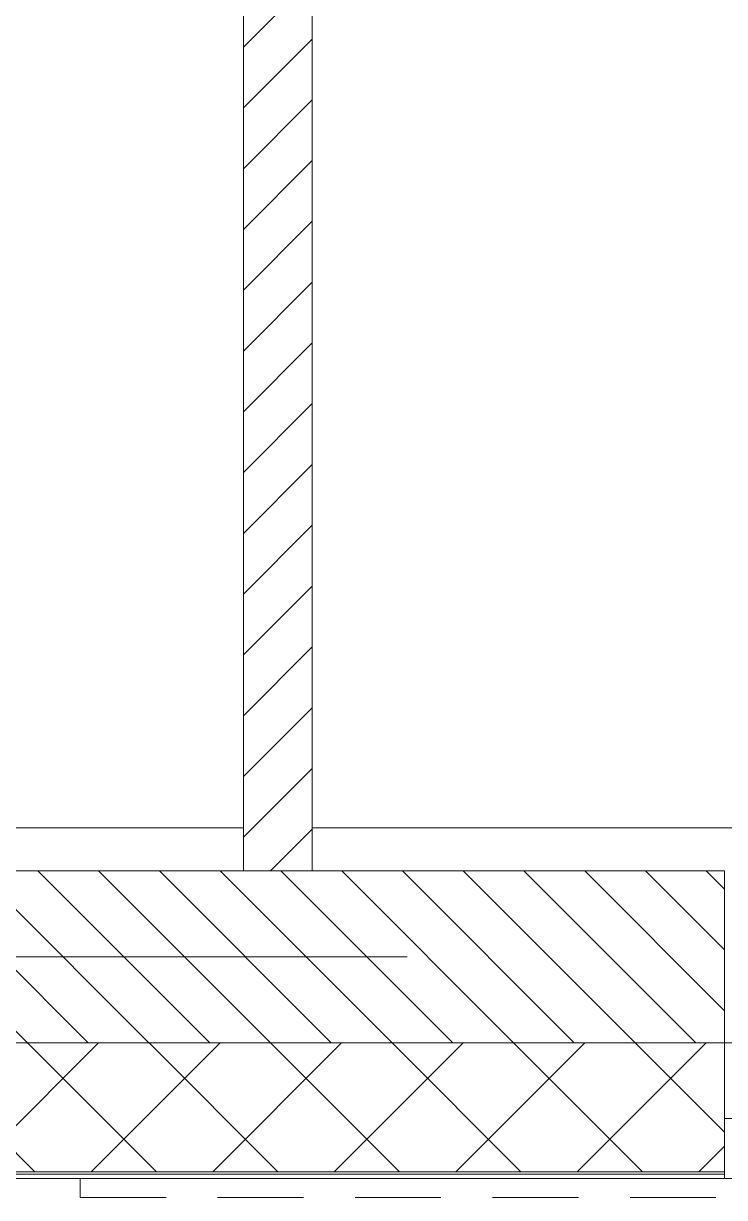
# Model space of a CAD drawing. Header units: millimetres. Extents: x 81037 to 284518, y -8553 to 29000.
# Drawn here: x 109414 to 110230, y -280 to 1086 of the extents above; entities that cross this region are included whole.
import ezdxf

# ---------------------------------------------------------------- set-up
doc = ezdxf.new("R2010")
doc.units = ezdxf.units.MM
doc.linetypes.add('200_ШТРИХ__ш1_п0_6_', pattern=[160, 100, -60])
doc.linetypes.add('Осевая', pattern=[3175, 634.9999999999999, -476.25, 1587.5, -476.25])
for name, color, linetype, lineweight in [('A-DETL-MBND-1', 7, '200_ШТРИХ__ш1_п0_6_', 9), ('A-GLAZ', 7, 'Continuous', 9), ('A-WALL', 7, 'Continuous', 9), ('A-WALL-1', 7, 'Continuous', 13), ('I-WALL', 7, 'Continuous', 9), ('Оси-2', 7, 'Осевая', 9)]:
    doc.layers.add(name, color=color, linetype=linetype, lineweight=lineweight)

# ---------------------------------------------------------------- blocks, each defined once
blk = doc.blocks.new('120_Окно_СКБ_2Ст_Фрамуга сверху - 120_Окно_СКБ_2Ст_2300х2500_h_ ДОО-22877051-План монтажа стен и перегородок 2 этажа в осях 23_33')
at = {"layer": 'A-GLAZ'}
for p, q in [((1149.999999999992, 83.00000000096513), (-1150.000000000006, 83.00000000096885)), ((1080.000000000055, 83.00000000096517), (1149.999999999992, 83.00000000096504)), ((1149.999999999992, 83.00000000096504), (1149.999999999992, 13.00000000095481)), ((1149.999999999992, 13.00000000095481), (1080.000000000055, 13.00000000095491)), ((1100.000000000056, 13.00000000095492), (1149.999999999992, 13.00000000095484))]:
    blk.add_line(p, q, dxfattribs=at)

msp = doc.modelspace()

# ---------------------------------------------------------------- hatches: boundary and pattern name
at = {"layer": 'A-WALL'}
h = msp.add_hatch(dxfattribs=at)
h.set_pattern_fill('FP_3', color=256, style=0, pattern_type=2)
h.set_pattern_definition([(135, (0, 0), (-35.35533905932738, -35.35533905932737), [])])
h.paths.add_polyline_path([(122651.4964097478, -99.9999946648122), (122830.0000390225, -99.9999946648122), (122830.0000390225, 100.0000053351856), (122030.0000297698, 100.00000533519), (122030.0000297698, -99.9999946648122), (122325.8366514767, -99.9999946648122)])
h.paths.add_polyline_path([(119329.9999999999, -99.99999466480354), (119329.9999999999, 100.0000053351986), (118830.0000476523, 100.0000053351986), (118830.0000476523, -99.99999466480354), (119069.2390687663, -99.99999466480354)])
h.paths.add_polyline_path([(115161.3219695138, -99.99999466478621), (115630.0000000009, -99.99999466478621), (115630.0000000009, 100.0000053352073), (114580.0000000009, 100.000005335216), (114580.0000000009, -99.99999466478621), (114835.6622112428, -99.99999466478621)])
h.paths.add_polyline_path([(113680.0000000009, -99.99999466478621), (113680.0000000009, 100.000005335216), (113429.9999821184, 100.000005335216), (113429.9999821184, -99.99999466478621), (113533.0231781586, -99.99999466478621)])
h.paths.add_polyline_path([(108929.9999999999, -99.99999466476889), (110229.9999821184, -99.99999466476889), (110229.9999821184, 100.0000053352246), (108929.9999999999, 100.0000053352333)])
h.paths.add_polyline_path([(103779.9999702319, -99.99999466475155), (104830.0000000008, -99.99999466475155), (104830.0000000008, 100.000005335242), (103779.9999702319, 100.0000053352506)])
h.paths.add_polyline_path([(102786.2511552143, -99.99999466475155), (102879.9999702319, -99.99999466475155), (102879.9999702319, 100.0000053352506), (102630.0000476508, 100.0000053352506), (102630.0000476508, -99.9999946647429)])
h.paths.add_polyline_path([(101730.0000476508, -99.9999946647429), (101730.0000476508, 100.0000053352506), (100830.000035766, 100.0000053352593), (100830.000035766, -99.9999946647429), (101483.6121221301, -99.9999946647429)])
h.paths.add_polyline_path([(97575.6950228776, -99.99999466473423), (99030.0000000013, -99.99999466473423), (99030.0000000013, 100.0000053352593), (95680.00000000132, 100.0000053352766), (95680.00000000132, -99.99999466472558), (97250.03526460654, -99.99999466472558)])
h.paths.add_polyline_path([(94780.00000000134, -99.99999466472558), (94780.00000000134, 100.0000053352766), (94530.00001788359, 100.0000053352766), (94530.00001788359, -99.99999466471691), (94644.75719843821, -99.99999466471691)])
h.paths.add_polyline_path([(92690.79864881198, -99.99999466471691), (92730.00001788259, -99.99999466471691), (92730.00001788259, 100.0000053352853), (91930.00001788115, 100.0000053352853), (91930.00001788115, -99.99999466470824), (92365.13889054093, -99.99999466470824)])
h = msp.add_hatch(dxfattribs=at)
h.set_pattern_fill('FP_1', color=256, style=0, pattern_type=2)
h.set_pattern_definition([(45, (0, 0), (-70.71067811865476, 70.71067811865476), []), (135, (0, 0), (-70.71067811865476, -70.71067811865474), [])])
h.paths.add_polyline_path([(125080.0000000009, -249.9999946647088), (125080.0000000009, -99.99999466470824), (123730.0000390225, -99.99999466469959), (123730.0000390225, -249.9999946647001)])
h.paths.add_polyline_path([(122830.0000390225, -249.9999946647001), (122830.0000390225, -99.99999466469959), (122030.0000297698, -99.99999466469092), (122030.0000297698, -249.9999946646915)])
h.paths.add_polyline_path([(120229.9999999999, -249.9999946646915), (121130.0000297698, -249.9999946646915), (121130.0000297698, -99.99999466469092), (120229.9999999999, -99.99999466469092), (120229.9999999999, -126.0300784993581)])
h.paths.add_polyline_path([(119329.9999999999, -249.9999946646828), (119329.9999999999, -99.99999466468226), (117930.0000000009, -99.99999466468226), (117930.0000000009, -249.9999946646828)])
h.paths.add_polyline_path([(114580.0000000009, -249.9999946646785), (115630.0000000009, -249.9999946646785), (115630.0000000009, -99.99999466467793), (114580.0000000009, -99.99999466467793), (114580.0000000009, -126.0300784993581)])
h.paths.add_polyline_path([(113680.0000000009, -249.9999946646698), (113680.0000000009, -99.99999466466926), (112529.9999821184, -99.99999466466926), (112529.9999821184, -249.9999946646698)])
h.paths.add_polyline_path([(110229.9999821184, -249.9999946646612), (110229.9999821184, -99.9999946646606), (108929.9999999999, -99.99999466465194), (108929.9999999999, -249.9999946646525)])
h.paths.add_polyline_path([(108029.9999999999, -249.9999946646525), (108029.9999999999, -99.99999466465194), (107130.0000000008, -99.99999466465194), (107130.0000000008, -249.9999946646525)])
h.paths.add_polyline_path([(104830.0000000009, -249.9999946646438), (104830.0000000009, -99.99999466464327), (103779.9999702319, -99.99999466463461), (103779.9999702319, -249.9999946646352)])
h.paths.add_polyline_path([(102879.9999702319, -249.9999946646352), (102879.9999702319, -99.99999466463461), (100830.000035766, -99.99999466462594), (100830.000035766, -249.9999946646265)])
h.paths.add_polyline_path([(99930.00003576599, -249.9999946646265), (99930.00000000132, -99.99999466462594), (95680.00000000134, -99.99999466460862), (95680.00000000134, -249.9999946646092)])
h.paths.add_polyline_path([(94780.00000000134, -249.9999946646092), (94780.00000000134, -99.99999466460862), (93630.0000178826, -100.0000000019481), (93630.0000178826, -249.9999946646092)])
h.paths.add_polyline_path([(91930.00001788116, -249.9999946646005), (92730.00001788259, -249.9999946646005), (92730.00001788259, -99.99999466459995), (91930.00001788116, -99.99999466459995), (91930.00001788116, -126.0300784993581)])
h.paths.add_polyline_path([(91030.00001788118, -249.9999946646005), (91030.00001788116, -99.99999466459995), (89210.00000000134, -99.9999946645913), (89210.00000000134, -249.9999946645918), (89759.86082437259, -249.9999946645918)])
at = {"layer": 'I-WALL'}
h = msp.add_hatch(dxfattribs=at)
h.set_pattern_fill('FP_5', color=256, style=0, pattern_type=2)
h.set_pattern_definition([(45, (0, 0), (-35.35533905932738, 35.35533905932738), [])])
h.paths.add_polyline_path([(109749.9999403938, 100.0000053352246), (109748.9999403938, 3755.000005335286), (109669.9999403938, 3755.000005335286), (109669.9999403938, 100.0000053352246)])
h.paths.add_polyline_path([(109748.9999403938, 5155.000005335288), (109749.9999403938, 5155.000005335288), (109749.9999403938, 10400.00000533558), (109669.9999403938, 10400.00000533558), (109669.9999403938, 5155.000005335288), (109719.9999403929, 5155.000005335288)])

# ---------------------------------------------------------------- linework, layer by layer
at = {"layer": 'A-DETL-MBND-1'}
for p, q in [((109479.9999999998, -279.9999946646546), (109479.9999999998, -257.9999946646559)), ((125260.0000000008, -279.9999946647063), (109479.9999999998, -279.9999946646546))]:
    msp.add_line(p, q, dxfattribs=at)
at = {"layer": 'A-WALL'}
for p, q in [((109669.9999403937, 100.0000053352309), (108929.9999999998, 100.0000053352333)), ((110229.9999821183, 100.0000053352291), (109749.9999403937, 100.0000053352307)), ((110229.9999821183, -257.999994664657), (110229.9999821183, 100.0000053352291)), ((120229.9999999998, -257.9999946646893), (107130.0000000007, -257.999994664647))]:
    msp.add_line(p, q, dxfattribs=at)
at = {"layer": 'A-WALL-1'}
for p, q in [((109669.9999403937, 100.0000053352311), (109749.9999403937, 100.0000053352311)), ((108929.9999999998, -99.99999466476669), (110229.9999821183, -99.99999466477088)), ((110229.9999821183, -99.99999466465698), (108929.9999999998, -99.99999466465276)), ((108929.9999999998, -249.9999946646528), (110229.9999821183, -249.999994664657)), ((108929.9999999998, -252.9999946646528), (110229.9999821183, -252.999994664657))]:
    msp.add_line(p, q, dxfattribs=at)
at = {"layer": 'I-WALL'}
for p, q in [((109669.9999403937, 3700.000005335265), (109669.9999403937, 100.0000053352311)), ((109749.9999403937, 100.0000053352311), (109749.9999403937, 3700.000005335264)), ((108030.0000000007, 150.0000053353502), (109669.9999403937, 150.0000053353448)), ((109749.9999403937, 150.0000053353446), (112529.9999821183, 150.0000053353356)), ((112529.9999821183, -99.99999466466441), (110229.9999821183, -99.99999466465698))]:
    msp.add_line(p, q, dxfattribs=at)
at = {"layer": 'Оси-2'}
msp.add_line((84936.71959556935, -2.930646141054324e-09), (122760.0000000007, -3.052831987733666e-09), dxfattribs=at)

# ---------------------------------------------------------------- block references
at = {"layer": 'A-GLAZ', "rotation": 180}
msp.add_blockref('120_Окно_СКБ_2Ст_Фрамуга сверху - 120_Окно_СКБ_2Ст_2300х2500_h_ ДОО-22877051-План монтажа стен и перегородок 2 этажа в осях 23_33', (111379.9999821183, -174.9999946646607), dxfattribs=at)

doc.saveas('drawing.dxf')
